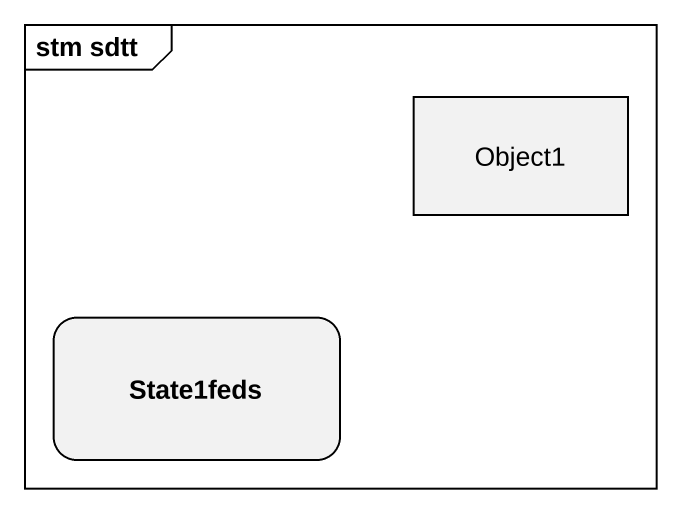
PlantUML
@startuml
mainframe stm sdtt
hide empty description
state Object1 <<object>>
state State1feds
@enduml
